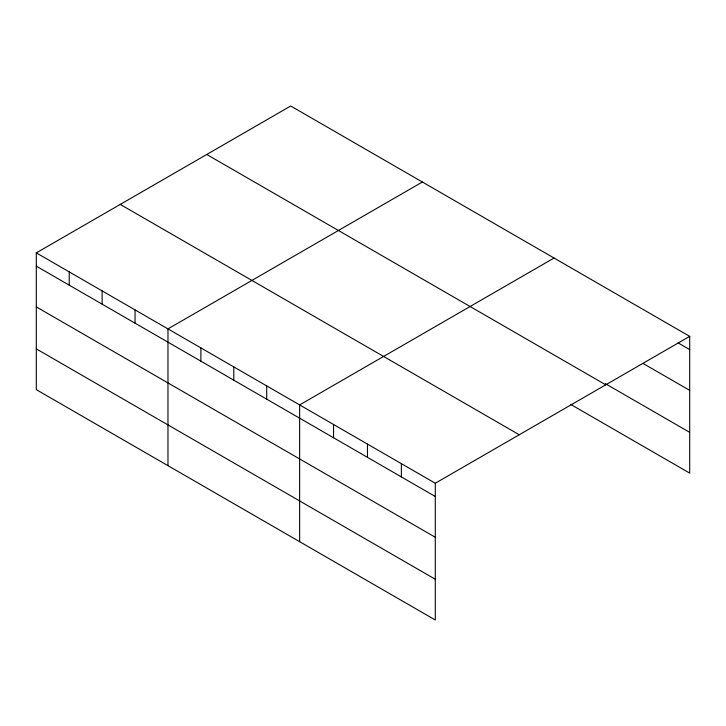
<?xml version="1.0" encoding="UTF-8"?>
<svg xmlns="http://www.w3.org/2000/svg" width="726" height="726" viewBox="0 0 726 726"><rect width="100%" height="100%" fill="white"/><g stroke="black" fill="none" stroke-linecap="round" stroke-linejoin="round"><path stroke-width="1.09" d="M36.3 252.884L435.291 483.235L435.291 619.995L36.3 389.644L36.3 252.884L290.709 106.005L689.7 336.356L689.7 473.116L570.518 404.309M422.378 182.017L167.969 328.896L167.969 465.656M554.047 258.039L299.638 404.917L299.638 541.678M435.291 483.235L689.7 336.356M678.075 342.908L689.7 349.623M643.191 363.526L689.7 390.379M605.402 383.691L689.7 432.36M206.756 154.475L605.747 384.825M120.253 204.414L519.244 434.765M36.3 266.152L435.291 496.502M36.3 306.907L435.291 537.258M36.3 348.888L435.291 579.248M401.378 463.66L401.378 476.928M367.465 444.076L367.465 457.344M333.552 424.501L333.552 437.769M266.714 385.914L266.714 399.182M233.799 366.911L233.799 380.179M200.884 347.908L200.884 361.176M135.054 309.893L135.054 323.161M102.13 290.89L102.13 304.158M69.215 271.887L69.215 285.155"/></g></svg>
